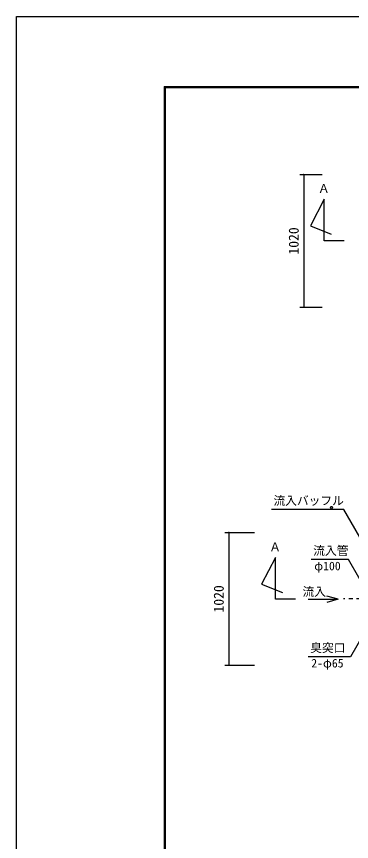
# Model space of a CAD drawing. Units: millimetres, scale not verified. Extents: x -8910 to 8910, y -6308 to 6308.
# Drawn here: x -8910 to -6340, y -31 to 6308 of the extents above; entities that cross this region are included whole.
import ezdxf
from ezdxf.enums import TextEntityAlignment as Align

# ---------------------------------------------------------------- set-up
doc = ezdxf.new("R2010")
doc.units = ezdxf.units.MM
doc.header["$LTSCALE"] = 30
doc.linetypes.add('CHAIN2', pattern=[12, 9, -1, 1, -1])
for name, color, linetype, lineweight in [('0-0_製作', 5, 'Continuous', 25), ('0-5_空気管', 3, 'Continuous', 25), ('0-A_図面枠', 7, 'Continuous', 25), ('0-B_Axis_waku', 7, 'Continuous', 25)]:
    doc.layers.add(name, color=color, linetype=linetype, lineweight=lineweight)
doc.styles.add('ＭＳ ゴシック', font='')
doc.styles.get('ＭＳ ゴシック').set_extended_font_data('MS Gothic')

msp = doc.modelspace()

# ---------------------------------------------------------------- linework, layer by layer
at = {"layer": '0-0_製作', "color": 2}
for p, q in [((-6736.81, 5093.43), (-6563.79, 5093.43)), ((-6736.81, 4073.43), (-6563.79, 4073.43)), ((-7312.1, 2343.63), (-7085.09, 2343.63)), ((-7312.1, 1323.63), (-7085.09, 1323.63))]:
    msp.add_line(p, q, dxfattribs=at)
at = {"layer": '0-0_製作'}
for points in [[(-6708.3, 5099.24), (-6712.81, 5093.43), (-6712.8, 5093.81)], [(-6708.3, 5099.24), (-6706.81, 5093.43), (-6712.81, 5093.43)], [(-6706.81, 5093.43), (-6712.77, 5092.68), (-6712.81, 5093.43)], [(-6708.3, 5099.24), (-6712.8, 5093.81), (-6709.02, 5099.01)], [(-6709.02, 5099.01), (-6712.8, 5093.81), (-6712.71, 5094.56)], [(-6706.81, 5093.43), (-6712.62, 5091.94), (-6712.77, 5092.68)], [(-6709.02, 5099.01), (-6712.71, 5094.56), (-6709.7, 5098.69)], [(-6709.7, 5098.69), (-6712.71, 5094.56), (-6712.52, 5095.29)], [(-6706.81, 5093.43), (-6712.39, 5091.22), (-6712.62, 5091.94)], [(-6709.7, 5098.69), (-6712.52, 5095.29), (-6710.34, 5098.29)], [(-6710.34, 5098.29), (-6712.52, 5095.29), (-6712.24, 5095.99)], [(-6706.81, 5093.43), (-6712.07, 5090.54), (-6712.39, 5091.22)], [(-6710.34, 5098.29), (-6712.24, 5095.99), (-6710.92, 5097.81)], [(-6710.92, 5097.81), (-6712.24, 5095.99), (-6711.88, 5096.65)], [(-6706.81, 5093.43), (-6711.67, 5089.91), (-6712.07, 5090.54)], [(-6710.92, 5097.81), (-6711.88, 5096.65), (-6711.44, 5097.26)], [(-6706.81, 5093.43), (-6711.19, 5089.32), (-6711.67, 5089.91)], [(-6706.81, 5093.43), (-6710.64, 5088.81), (-6711.19, 5089.32)], [(-6706.81, 5093.43), (-6710.03, 5088.37), (-6710.64, 5088.81)], [(-6706.81, 5087.43), (-6710.03, 5088.37), (-6706.81, 5093.43)], [(-6706.81, 5087.43), (-6709.37, 5088), (-6710.03, 5088.37)], [(-6706.81, 5087.43), (-6708.67, 5087.73), (-6709.37, 5088)], [(-6706.81, 5087.43), (-6707.94, 5087.54), (-6708.67, 5087.73)], [(-6707.56, 5099.38), (-6706.81, 5093.43), (-6708.3, 5099.24)], [(-6706.81, 5087.43), (-6707.19, 5087.44), (-6707.94, 5087.54)], [(-6706.81, 5099.43), (-6706.81, 5093.43), (-6707.56, 5099.38)], [(-6706.44, 5099.42), (-6706.81, 5093.43), (-6706.81, 5099.43)], [(-6705.69, 5099.33), (-6706.81, 5093.43), (-6706.44, 5099.42)], [(-6704.96, 5099.14), (-6706.81, 5093.43), (-6705.69, 5099.33)], [(-6704.26, 5098.86), (-6706.81, 5093.43), (-6704.96, 5099.14)], [(-6703.6, 5098.5), (-6706.81, 5093.43), (-6704.26, 5098.86)], [(-6702.99, 5098.05), (-6706.81, 5093.43), (-6703.6, 5098.5)], [(-6702.99, 5098.05), (-6700.81, 5093.43), (-6706.81, 5093.43)], [(-6700.81, 5093.43), (-6706.81, 5087.43), (-6706.81, 5093.43)], [(-6700.81, 5093.43), (-6706.06, 5087.48), (-6706.81, 5087.43)], [(-6700.81, 5093.43), (-6705.32, 5087.62), (-6706.06, 5087.48)], [(-6700.81, 5093.43), (-6704.6, 5087.85), (-6705.32, 5087.62)], [(-6700.82, 5093.06), (-6704.6, 5087.85), (-6700.81, 5093.43)], [(-6700.92, 5092.31), (-6704.6, 5087.85), (-6700.82, 5093.06)], [(-6700.92, 5092.31), (-6703.92, 5088.17), (-6704.6, 5087.85)], [(-6701.11, 5091.58), (-6703.92, 5088.17), (-6700.92, 5092.31)], [(-6701.11, 5091.58), (-6703.29, 5088.58), (-6703.92, 5088.17)], [(-6701.38, 5090.88), (-6703.29, 5088.58), (-6701.11, 5091.58)], [(-6701.38, 5090.88), (-6702.71, 5089.06), (-6703.29, 5088.58)], [(-6702.44, 5097.54), (-6700.81, 5093.43), (-6702.99, 5098.05)], [(-6701.75, 5090.22), (-6702.71, 5089.06), (-6701.38, 5090.88)], [(-6701.75, 5090.22), (-6702.19, 5089.61), (-6702.71, 5089.06)], [(-6701.96, 5096.96), (-6700.81, 5093.43), (-6702.44, 5097.54)], [(-6701.55, 5096.32), (-6700.81, 5093.43), (-6701.96, 5096.96)], [(-6701.23, 5095.64), (-6700.81, 5093.43), (-6701.55, 5096.32)], [(-6701, 5094.92), (-6700.81, 5093.43), (-6701.23, 5095.64)], [(-6700.86, 5094.18), (-6700.81, 5093.43), (-6701, 5094.92)], [(-6709.02, 4079.01), (-6712.81, 4073.43), (-6709.7, 4078.69)], [(-6709.02, 4079.01), (-6706.81, 4073.43), (-6712.81, 4073.43)], [(-6709.7, 4078.69), (-6712.81, 4073.43), (-6712.8, 4073.81)], [(-6706.81, 4073.43), (-6712.77, 4072.68), (-6712.81, 4073.43)], [(-6709.7, 4078.69), (-6712.8, 4073.81), (-6710.34, 4078.29)], [(-6710.34, 4078.29), (-6712.8, 4073.81), (-6712.71, 4074.56)], [(-6706.81, 4073.43), (-6712.62, 4071.94), (-6712.77, 4072.68)], [(-6710.34, 4078.29), (-6712.71, 4074.56), (-6710.92, 4077.81)], [(-6710.92, 4077.81), (-6712.71, 4074.56), (-6712.52, 4075.29)], [(-6706.81, 4073.43), (-6712.39, 4071.22), (-6712.62, 4071.94)], [(-6710.92, 4077.81), (-6712.52, 4075.29), (-6711.44, 4077.26)], [(-6711.44, 4077.26), (-6712.52, 4075.29), (-6712.24, 4075.99)], [(-6706.81, 4073.43), (-6712.07, 4070.54), (-6712.39, 4071.22)], [(-6711.44, 4077.26), (-6712.24, 4075.99), (-6711.88, 4076.65)], [(-6706.81, 4073.43), (-6711.67, 4069.9), (-6712.07, 4070.54)], [(-6706.81, 4073.43), (-6711.19, 4069.32), (-6711.67, 4069.9)], [(-6706.81, 4073.43), (-6710.64, 4068.81), (-6711.19, 4069.32)], [(-6706.81, 4073.43), (-6710.03, 4068.37), (-6710.64, 4068.81)], [(-6706.81, 4073.43), (-6709.37, 4068), (-6710.03, 4068.37)], [(-6706.81, 4067.43), (-6709.37, 4068), (-6706.81, 4073.43)], [(-6706.81, 4067.43), (-6708.67, 4067.73), (-6709.37, 4068)], [(-6708.3, 4079.24), (-6706.81, 4073.43), (-6709.02, 4079.01)], [(-6706.81, 4067.43), (-6707.94, 4067.54), (-6708.67, 4067.73)], [(-6707.56, 4079.38), (-6706.81, 4073.43), (-6708.3, 4079.24)], [(-6706.81, 4067.43), (-6707.19, 4067.44), (-6707.94, 4067.54)], [(-6706.81, 4079.43), (-6706.81, 4073.43), (-6707.56, 4079.38)], [(-6706.44, 4079.42), (-6706.81, 4073.43), (-6706.81, 4079.43)], [(-6705.69, 4079.33), (-6706.81, 4073.43), (-6706.44, 4079.42)], [(-6704.96, 4079.14), (-6706.81, 4073.43), (-6705.69, 4079.33)], [(-6704.26, 4078.86), (-6706.81, 4073.43), (-6704.96, 4079.14)], [(-6703.6, 4078.5), (-6706.81, 4073.43), (-6704.26, 4078.86)], [(-6703.6, 4078.5), (-6700.81, 4073.43), (-6706.81, 4073.43)], [(-6700.81, 4073.43), (-6706.81, 4067.43), (-6706.81, 4073.43)], [(-6700.81, 4073.43), (-6706.06, 4067.48), (-6706.81, 4067.43)], [(-6700.81, 4073.43), (-6705.32, 4067.62), (-6706.06, 4067.48)], [(-6700.81, 4073.43), (-6704.6, 4067.85), (-6705.32, 4067.62)], [(-6700.81, 4073.43), (-6703.92, 4068.17), (-6704.6, 4067.85)], [(-6700.82, 4073.05), (-6703.92, 4068.17), (-6700.81, 4073.43)], [(-6700.82, 4073.05), (-6703.29, 4068.58), (-6703.92, 4068.17)], [(-6702.99, 4078.05), (-6700.81, 4073.43), (-6703.6, 4078.5)], [(-6700.92, 4072.31), (-6703.29, 4068.58), (-6700.82, 4073.05)], [(-6700.92, 4072.31), (-6702.71, 4069.06), (-6703.29, 4068.58)], [(-6702.44, 4077.54), (-6700.81, 4073.43), (-6702.99, 4078.05)], [(-6701.11, 4071.58), (-6702.71, 4069.06), (-6700.92, 4072.31)], [(-6701.11, 4071.58), (-6702.19, 4069.61), (-6702.71, 4069.06)], [(-6701.96, 4076.96), (-6700.81, 4073.43), (-6702.44, 4077.54)], [(-6701.38, 4070.88), (-6702.19, 4069.61), (-6701.11, 4071.58)], [(-6701.38, 4070.88), (-6701.75, 4070.22), (-6702.19, 4069.61)], [(-6701.55, 4076.32), (-6700.81, 4073.43), (-6701.96, 4076.96)], [(-6701.23, 4075.64), (-6700.81, 4073.43), (-6701.55, 4076.32)], [(-6701, 4074.92), (-6700.81, 4073.43), (-6701.23, 4075.64)], [(-6700.86, 4074.18), (-6700.81, 4073.43), (-6701, 4074.92)], [(-7286.72, 2347.46), (-7288.1, 2343.63), (-7287.17, 2346.85)], [(-7286.72, 2347.46), (-7282.1, 2343.63), (-7288.1, 2343.63)], [(-7287.17, 2346.85), (-7288.1, 2343.63), (-7288.09, 2344.01)], [(-7287.17, 2346.85), (-7288.09, 2344.01), (-7287.53, 2346.19)], [(-7287.53, 2346.19), (-7288.09, 2344.01), (-7288, 2344.76)], [(-7287.53, 2346.19), (-7288, 2344.76), (-7287.81, 2345.49)], [(-7286.21, 2348.01), (-7282.1, 2343.63), (-7286.72, 2347.46)], [(-7285.63, 2348.49), (-7282.1, 2343.63), (-7286.21, 2348.01)], [(-7284.99, 2348.89), (-7282.1, 2343.63), (-7285.63, 2348.49)], [(-7284.31, 2349.21), (-7282.1, 2343.63), (-7284.99, 2348.89)], [(-7283.59, 2349.45), (-7282.1, 2343.63), (-7284.31, 2349.21)], [(-7282.85, 2349.59), (-7282.1, 2343.63), (-7283.59, 2349.45)], [(-7282.1, 2349.63), (-7282.1, 2343.63), (-7282.85, 2349.59)], [(-7281.73, 2349.62), (-7282.1, 2343.63), (-7282.1, 2349.63)], [(-7280.98, 2349.53), (-7282.1, 2343.63), (-7281.73, 2349.62)], [(-7280.25, 2349.34), (-7282.1, 2343.63), (-7280.98, 2349.53)], [(-7280.25, 2349.34), (-7276.1, 2343.63), (-7282.1, 2343.63)], [(-7279.55, 2349.06), (-7276.1, 2343.63), (-7280.25, 2349.34)], [(-7278.89, 2348.7), (-7276.1, 2343.63), (-7279.55, 2349.06)], [(-7278.28, 2348.26), (-7276.1, 2343.63), (-7278.89, 2348.7)], [(-7277.73, 2347.74), (-7276.1, 2343.63), (-7278.28, 2348.26)], [(-7277.25, 2347.16), (-7276.1, 2343.63), (-7277.73, 2347.74)], [(-7276.84, 2346.52), (-7276.1, 2343.63), (-7277.25, 2347.16)], [(-7276.52, 2345.84), (-7276.1, 2343.63), (-7276.84, 2346.52)], [(-7276.29, 2345.13), (-7276.1, 2343.63), (-7276.52, 2345.84)], [(-7276.15, 2344.39), (-7276.1, 2343.63), (-7276.29, 2345.13)], [(-7282.1, 2343.63), (-7288.05, 2342.88), (-7288.1, 2343.63)], [(-7282.1, 2343.63), (-7287.91, 2342.14), (-7288.05, 2342.88)], [(-7282.1, 2343.63), (-7287.68, 2341.43), (-7287.91, 2342.14)], [(-7282.1, 2343.63), (-7287.36, 2340.74), (-7287.68, 2341.43)], [(-7282.1, 2343.63), (-7286.96, 2340.11), (-7287.36, 2340.74)], [(-7282.1, 2343.63), (-7286.48, 2339.53), (-7286.96, 2340.11)], [(-7282.1, 2343.63), (-7285.93, 2339.01), (-7286.48, 2339.53)], [(-7282.1, 2343.63), (-7285.32, 2338.57), (-7285.93, 2339.01)], [(-7282.1, 2343.63), (-7284.66, 2338.21), (-7285.32, 2338.57)], [(-7282.1, 2343.63), (-7283.96, 2337.93), (-7284.66, 2338.21)], [(-7282.1, 2343.63), (-7283.23, 2337.74), (-7283.96, 2337.93)], [(-7282.1, 2337.63), (-7283.23, 2337.74), (-7282.1, 2343.63)], [(-7282.1, 2337.63), (-7282.48, 2337.65), (-7283.23, 2337.74)], [(-7276.1, 2343.63), (-7282.1, 2337.63), (-7282.1, 2343.63)], [(-7276.1, 2343.63), (-7281.35, 2337.68), (-7282.1, 2337.63)], [(-7276.1, 2343.63), (-7280.61, 2337.82), (-7281.35, 2337.68)], [(-7276.1, 2343.63), (-7279.89, 2338.06), (-7280.61, 2337.82)], [(-7276.1, 2343.63), (-7279.21, 2338.38), (-7279.89, 2338.06)], [(-7276.1, 2343.63), (-7278.58, 2338.78), (-7279.21, 2338.38)], [(-7276.1, 2343.63), (-7277.99, 2339.26), (-7278.58, 2338.78)], [(-7276.1, 2343.63), (-7277.48, 2339.81), (-7277.99, 2339.26)], [(-7276.1, 2343.63), (-7277.04, 2340.42), (-7277.48, 2339.81)], [(-7276.11, 2343.26), (-7277.04, 2340.42), (-7276.1, 2343.63)], [(-7276.11, 2343.26), (-7276.67, 2341.08), (-7277.04, 2340.42)], [(-7276.21, 2342.51), (-7276.67, 2341.08), (-7276.11, 2343.26)], [(-7276.21, 2342.51), (-7276.4, 2341.78), (-7276.67, 2341.08)], [(-7287.53, 1326.19), (-7288.1, 1323.63), (-7287.81, 1325.49)], [(-7287.53, 1326.19), (-7282.1, 1323.63), (-7288.1, 1323.63)], [(-7287.81, 1325.49), (-7288.1, 1323.63), (-7288.09, 1324.01)], [(-7282.1, 1323.63), (-7288.05, 1322.88), (-7288.1, 1323.63)], [(-7287.81, 1325.49), (-7288.09, 1324.01), (-7288, 1324.76)], [(-7282.1, 1323.63), (-7287.91, 1322.14), (-7288.05, 1322.88)], [(-7282.1, 1323.63), (-7287.68, 1321.43), (-7287.91, 1322.14)], [(-7282.1, 1323.63), (-7287.36, 1320.74), (-7287.68, 1321.43)], [(-7287.17, 1326.85), (-7282.1, 1323.63), (-7287.53, 1326.19)], [(-7282.1, 1323.63), (-7286.96, 1320.11), (-7287.36, 1320.74)], [(-7286.72, 1327.46), (-7282.1, 1323.63), (-7287.17, 1326.85)], [(-7282.1, 1323.63), (-7286.48, 1319.53), (-7286.96, 1320.11)], [(-7286.21, 1328.01), (-7282.1, 1323.63), (-7286.72, 1327.46)], [(-7282.1, 1323.63), (-7285.93, 1319.01), (-7286.48, 1319.53)], [(-7285.63, 1328.49), (-7282.1, 1323.63), (-7286.21, 1328.01)], [(-7282.1, 1323.63), (-7285.32, 1318.57), (-7285.93, 1319.01)], [(-7284.99, 1328.89), (-7282.1, 1323.63), (-7285.63, 1328.49)], [(-7282.1, 1323.63), (-7284.66, 1318.21), (-7285.32, 1318.57)], [(-7284.31, 1329.21), (-7282.1, 1323.63), (-7284.99, 1328.89)], [(-7282.1, 1323.63), (-7283.96, 1317.93), (-7284.66, 1318.21)], [(-7283.59, 1329.45), (-7282.1, 1323.63), (-7284.31, 1329.21)], [(-7282.1, 1323.63), (-7283.23, 1317.74), (-7283.96, 1317.93)], [(-7282.85, 1329.59), (-7282.1, 1323.63), (-7283.59, 1329.45)], [(-7282.1, 1323.63), (-7282.48, 1317.65), (-7283.23, 1317.74)], [(-7282.1, 1329.63), (-7282.1, 1323.63), (-7282.85, 1329.59)], [(-7282.1, 1317.63), (-7282.48, 1317.65), (-7282.1, 1323.63)], [(-7281.73, 1329.62), (-7282.1, 1323.63), (-7282.1, 1329.63)], [(-7280.98, 1329.53), (-7282.1, 1323.63), (-7281.73, 1329.62)], [(-7280.98, 1329.53), (-7276.1, 1323.63), (-7282.1, 1323.63)], [(-7276.1, 1323.63), (-7282.1, 1317.63), (-7282.1, 1323.63)], [(-7276.1, 1323.63), (-7281.35, 1317.68), (-7282.1, 1317.63)], [(-7276.1, 1323.63), (-7280.61, 1317.82), (-7281.35, 1317.68)], [(-7280.25, 1329.34), (-7276.1, 1323.63), (-7280.98, 1329.53)], [(-7276.1, 1323.63), (-7279.89, 1318.06), (-7280.61, 1317.82)], [(-7279.55, 1329.06), (-7276.1, 1323.63), (-7280.25, 1329.34)], [(-7276.1, 1323.63), (-7279.21, 1318.38), (-7279.89, 1318.06)], [(-7278.89, 1328.7), (-7276.1, 1323.63), (-7279.55, 1329.06)], [(-7276.1, 1323.63), (-7278.58, 1318.78), (-7279.21, 1318.38)], [(-7278.28, 1328.26), (-7276.1, 1323.63), (-7278.89, 1328.7)], [(-7276.1, 1323.63), (-7277.99, 1319.26), (-7278.58, 1318.78)], [(-7277.73, 1327.74), (-7276.1, 1323.63), (-7278.28, 1328.26)], [(-7276.1, 1323.63), (-7277.48, 1319.81), (-7277.99, 1319.26)], [(-7277.25, 1327.16), (-7276.1, 1323.63), (-7277.73, 1327.74)], [(-7276.1, 1323.63), (-7277.04, 1320.42), (-7277.48, 1319.81)], [(-7276.84, 1326.52), (-7276.1, 1323.63), (-7277.25, 1327.16)], [(-7276.1, 1323.63), (-7276.67, 1321.08), (-7277.04, 1320.42)], [(-7276.52, 1325.84), (-7276.1, 1323.63), (-7276.84, 1326.52)], [(-7276.1, 1323.63), (-7276.4, 1321.78), (-7276.67, 1321.08)], [(-7276.29, 1325.13), (-7276.1, 1323.63), (-7276.52, 1325.84)], [(-7276.11, 1323.26), (-7276.4, 1321.78), (-7276.1, 1323.63)], [(-7276.11, 1323.26), (-7276.21, 1322.51), (-7276.4, 1321.78)], [(-7276.15, 1324.39), (-7276.1, 1323.63), (-7276.29, 1325.13)]]:
    msp.add_solid(points, dxfattribs=at)
at = {"layer": '0-5_空気管', "color": 2}
for p, q in [((-6706.81, 5093.43), (-6706.81, 4073.43)), ((-7282.1, 2343.63), (-7282.1, 1323.63))]:
    msp.add_line(p, q, dxfattribs=at)
at = {"layer": '0-5_空気管'}
for p, q in [((-6395.02, 4583.43), (-6549.39, 4583.43)), ((-6768.89, 1829.94), (-6923.25, 1829.94)), ((-6179.16, 1682.91), (-6348.82, 1389.05)), ((-6348.82, 1389.05), (-6671.54, 1389.05))]:
    msp.add_line(p, q, dxfattribs=at)
at = {"layer": '0-5_空気管', "color": 4}
for p, q in [((-6442.09, 1829.94), (-6529.02, 1853.23)), ((-6673.28, 1829.94), (-6448.33, 1829.94)), ((-6442.09, 1829.94), (-6529.02, 1806.64))]:
    msp.add_line(p, q, dxfattribs=at)
at = {"layer": '0-5_空気管', "linetype": 'CHAIN2'}
msp.add_line((-3870.44, 1833.64), (-6400.12, 1833.64), dxfattribs=at)
at = {"layer": '0-5_空気管'}
for points in [[(-6549.39, 4583.43), (-6549.39, 4903.44), (-6655.72, 4699.78), (-6496.11, 4635.81)], [(-6069.32, 1949.98), (-6398.46, 2520.07), (-6953.46, 2520.07)], [(-6923.25, 1829.94), (-6923.25, 2149.95), (-7029.58, 1946.28), (-6869.97, 1882.32)], [(-6204.92, 1860.53), (-6363.83, 2135.76), (-6648.83, 2135.76)]]:
    msp.add_lwpolyline(points, dxfattribs=at)
msp.add_circle((-6492.77, 2536.16), 8, dxfattribs=at)
at = {"layer": '0-A_図面枠'}
msp.add_lwpolyline([(-8910, -6307.5), (-8910, 6307.5), (8910, 6307.5), (8910, -6307.5)], close=True, dxfattribs=at)
at = {"layer": '0-B_Axis_waku'}
for p, q in [((-7778.4, 5769.9), (8408.4, 5769.9)), ((-7778.4, 5769.9), (-7778.4, -5814.9)), ((-7777.8, 5769.3), (8407.8, 5769.3)), ((-7777.8, 5769.3), (-7777.8, -5814.3)), ((-7777.2, 5768.7), (8407.2, 5768.7)), ((-7777.2, 5768.7), (-7777.2, -5813.7)), ((-7776.6, 5768.1), (8406.6, 5768.1)), ((-7776.6, 5768.1), (-7776.6, -5813.1)), ((-7776, 5767.5), (8406, 5767.5)), ((-7776, 5767.5), (-7776, -5812.5)), ((-7775.4, 5766.9), (8405.4, 5766.9)), ((-7775.4, 5766.9), (-7775.4, -5811.9)), ((-7774.8, 5766.3), (8404.8, 5766.3)), ((-7774.8, 5766.3), (-7774.8, -5811.3)), ((-7774.2, 5765.7), (8404.2, 5765.7)), ((-7774.2, 5765.7), (-7774.2, -5810.7)), ((-7773.6, 5765.1), (8403.6, 5765.1)), ((-7773.6, 5765.1), (-7773.6, -5810.1)), ((-7773, 5764.5), (8403, 5764.5)), ((-7773, 5764.5), (-7773, -5809.5)), ((-7772.4, 5763.9), (8402.4, 5763.9)), ((-7772.4, 5763.9), (-7772.4, -5808.9)), ((-7771.8, 5763.3), (8401.8, 5763.3)), ((-7771.8, 5763.3), (-7771.8, -5808.3)), ((-7771.2, 5762.7), (8401.2, 5762.7)), ((-7771.2, 5762.7), (-7771.2, -5807.7)), ((-7770.6, 5762.1), (8400.6, 5762.1)), ((-7770.6, 5762.1), (-7770.6, -5807.1)), ((-7770, 5761.5), (8400, 5761.5)), ((-7770, 5761.5), (-7770, -5806.5))]:
    msp.add_line(p, q, dxfattribs=at)

# ---------------------------------------------------------------- texts
at = {"layer": '0-0_製作', "color": 4, "style": 'ＭＳ ゴシック'}
for p in [(-6721.81, 4478.43), (-7297.1, 1728.63)]:
    msp.add_text('1020', height=76.98, rotation=90, dxfattribs=at).set_placement(p, align=Align.BOTTOM_LEFT)
at = {"layer": '0-5_空気管', "color": 4, "style": 'ＭＳ ゴシック'}
for s, p in [('Ａ', (-6597.33, 4932.82)), ('流入バッフル', (-6938.46, 2535.07)), ('Ａ', (-6971.19, 2179.32)), ('流入管', (-6633.83, 2150.76)), ('φ100', (-6625.7, 2033.12)), ('流入', (-6715.91, 1835.59)), ('臭突口', (-6656.54, 1404.05)), ('2-φ65', (-6648.41, 1286.41))]:
    msp.add_text(s, height=65.98, dxfattribs=at).set_placement(p, align=Align.BOTTOM_LEFT)

doc.saveas('drawing.dxf')
